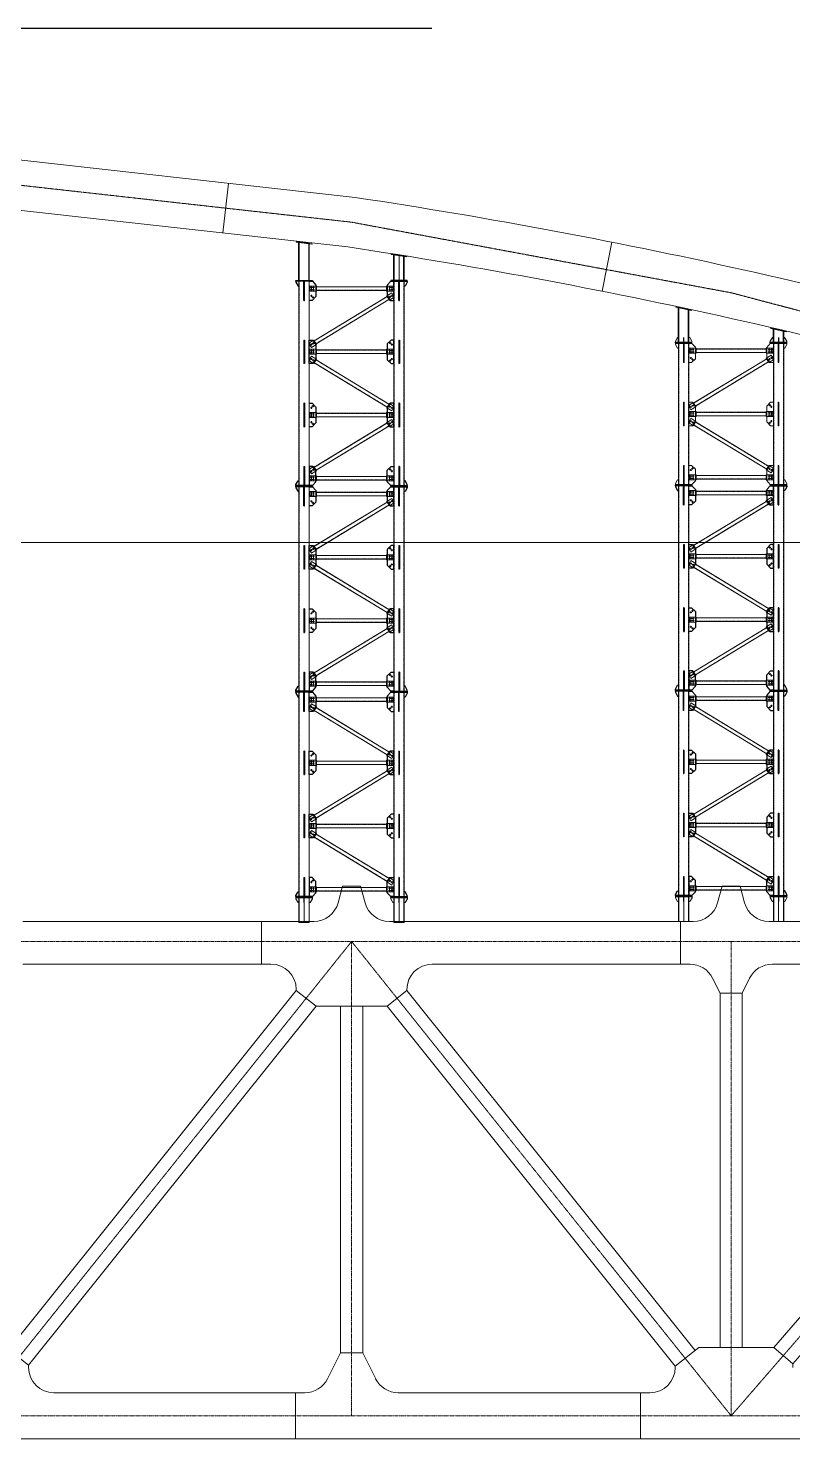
# Model space of a CAD drawing. Extents: x -2876908 to 633791, y -1383861 to 872234.
# Drawn here: x -210044 to -185872, y 749165 to 793777 of the extents above; entities that cross this region are included whole.
import ezdxf

# ---------------------------------------------------------------- set-up
doc = ezdxf.new("R2010")
doc.units = 0
doc.header["$LTSCALE"] = 5
doc.header["$MEASUREMENT"] = 0
for name, pattern in [('ACAD_ISO10W100', [18, 12, -3, 0, -3]), ('CENTER', [2, 1.25, -0.25, 0.25, -0.25]), ('DASHED', [0.75, 0.5, -0.25])]:
    doc.linetypes.add(name, pattern=pattern)
doc.layers.get('0').update_dxf_attribs({"linetype": 'CONTINUOUS', "lineweight": 25})
for name, color, linetype, lineweight in [('2细实线', 5, 'CONTINUOUS', 18), ('3中心线', 6, 'CENTER', 18), ('5标注', 3, 'CONTINUOUS', 15), ('7边界线', 8, 'CONTINUOUS', 15), ('DIM', 3, 'CONTINUOUS', 0), ('STGJ_BOLT_THIN', 9, 'CONTINUOUS', 0), ('STXT_XG_END_THIN', 2, 'CONTINUOUS', 0), ('STXT_XG_THIN', 2, 'CONTINUOUS', 0), ('STXT_XG_TNDSH', 6, 'DASHED', 0)]:
    doc.layers.add(name, color=color, linetype=linetype, lineweight=lineweight)
doc.layers.add('M_Prof', color=2, linetype='CONTINUOUS')
doc.layers.add('M_Profx', color=2, linetype='CONTINUOUS')
doc.styles.add('TSSD_Dimension', font='tssdeng.shx', dxfattribs={"width": 0.7, "bigfont": 'hztxt.shx'})
doc.dimstyles.new('TSSD_100_100', dxfattribs={"dimtxt": 300, "dimasz": 100, "dimexe": 100, "dimexo": 250, "dimgap": 100, "dimtad": 1, "dimdec": 0, "dimzin": 0, "dimdsep": 46, "dimtxsty": 'TSSD_Dimension', "dimblk": 'ARCHTICK', "dimblk1": 'ARCHTICK', "dimblk2": 'ARCHTICK', "dimcen": 0, "dimdle": 100, "dimclrt": 7, "dimadec": 0, "dimazin": 0, "dimtfac": 1, "dimtdec": 0, "dimtix": 1, "dimtmove": 2, "dimatfit": 3, "dimfxl": 1, "dimtolj": 1, "dimtzin": 0, "dimarcsym": 0})

# ---------------------------------------------------------------- blocks, each defined once
blk = doc.blocks.new('f234w2')
at = {"layer": '3中心线'}
for p, q in [((462704, -13474), (474704, 1526)), ((474704, 1526), (462704, 1526)), ((486704, -13474), (474704, 1526)), ((474704, 1526), (486704, 1526)), ((474704, -13474), (474704, 1526)), ((486704, -13474), (499704, 1526)), ((499704, 1526), (486704, 1526)), ((486704, -13474), (486704, 1526)), ((474704, -13474), (462704, -13474)), ((473395, -13474), (486704, -13474)), ((499704, -13474), (486704, -13474))]:
    blk.add_line(p, q, dxfattribs=at)
at = {"layer": '7边界线'}
for p, q in [((474419, 3273), (474278, 2752)), ((474988, 3273), (474419, 3273)), ((474988, 3273), (475130, 2748)), ((486419, 3273), (486277, 2748)), ((486988, 3273), (486419, 3273)), ((486988, 3273), (487130, 2748)), ((471855, 2162), (464306, 2162)), ((473506, 2162), (471855, 2162)), ((471855, 2162), (471855, 812)), ((477552, 2158), (475902, 2158)), ((477552, 2158), (485103, 2158)), ((485103, 2158), (485103, 808)), ((485505, 2158), (485103, 2158)), ((488304, 2158), (487902, 2158)), ((496735, 2158), (488304, 2158)), ((471855, 812), (464306, 812)), ((471855, 812), (472155, 812)), ((477252, 808), (477552, 808)), ((477552, 808), (485103, 808)), ((485103, 808), (485403, 808)), ((488304, 808), (488004, 808)), ((496735, 808), (488304, 808)), ((472955, -20), (472955, 12)), ((476452, -20), (476452, 8)), ((486119, 366), (486354, -104)), ((487288, 366), (487054, -104)), ((463870, -11376), (472955, -20)), ((473579, -520), (472955, -20)), ((475828, -520), (476452, -20)), ((485562, -11406), (476452, -20)), ((486354, -100), (486354, -11312)), ((486354, -104), (487054, -104)), ((487054, -100), (487054, -11312)), ((488048, -11312), (497835, -19)), ((464494, -11876), (473579, -520)), ((473579, -520), (475828, -520)), ((474354, -520), (474354, -11481)), ((475054, -520), (475054, -11481)), ((484937, -11906), (475828, -520)), ((488652, -11836), (498439, -543)), ((463870, -11376), (464494, -11876)), ((473942, -12304), (474354, -11481)), ((475054, -11481), (474354, -11481)), ((475465, -12304), (475054, -11481)), ((484937, -11906), (485679, -11312)), ((485679, -11312), (488048, -11312)), ((488048, -11312), (488652, -11836)), ((464494, -11876), (464494, -11946)), ((484937, -11906), (484937, -11946)), ((488652, -11836), (488652, -11946)), ((465594, -12746), (465294, -12746)), ((472927, -12746), (465594, -12746)), ((472927, -12746), (473227, -12746)), ((472927, -12746), (472927, -14202)), ((476480, -12746), (476180, -12746)), ((476480, -12746), (483837, -12746)), ((483837, -12746), (484137, -12746)), ((483837, -12746), (483837, -14202)), ((459813, -14202), (472927, -14202)), ((483837, -14202), (472927, -14202)), ((483837, -14202), (497927, -14202))]:
    blk.add_line(p, q, dxfattribs=at)
for centre, start, end in [((473506, 2962), 270, 344.8249), ((475902, 2958), 195.1751, 270), ((485505, 2958), 270, 344.8249), ((487902, 2958), 195.1751, 270), ((472155, 12), 0, 90), ((477252, 8), 90, 180), ((485403, 8), 26.5651, 90), ((488004, 8), 90, 153.4349), ((465294, -11946), 180, 270), ((484137, -11946), 270, 0), ((473227, -11946), 270, 333.4349), ((476180, -11946), 206.5651, 270)]:
    blk.add_arc(centre, 800, start, end, dxfattribs=at)
blk = doc.blocks.new('立面图')
at = {"layer": '3中心线'}
blk.add_lwpolyline([(340445, 946), (349873, 5710), (362873, 11231), (375873, 15705), (388873, 19130), (400873, 21362), (412873, 22701), (424873, 23148), (436873, 22701), (448873, 21362), (460873, 19130), (473873, 15705), (486873, 11231), (499873, 5710), (509301, 946)], dxfattribs=at)
at = {"layer": '7边界线', "ltscale": 0.1}
for p, q in [((444983, 22591), (444808, 21021)), ((457102, 20732), (456794, 19180))]:
    blk.add_line(p, q, dxfattribs=at)
for points in [[(400757, 22144), (412815, 23490), (424873, 23938), (436932, 23490), (448990, 22144)], [(400990, 20580), (412932, 21913), (424873, 22357), (436815, 21913), (448757, 20580)]]:
    blk.add_lwpolyline(points, dxfattribs=at)
for centre, radius, start, end in [((423034, -151010), 175088, 73.04125, 81.47481), ((423134, -150318), 172808, 73.00551, 81.47313)]:
    blk.add_arc(centre, radius, start, end, dxfattribs=at)
at = {"layer": '5标注'}
blk.add_blockref('f234w2', (-25830, -2913), dxfattribs=at)
blk = doc.blocks.new('孔')
blk.add_circle((22022, 20887), 13.3)
at = {"layer": 'STGJ_BOLT_THIN'}
for p, q in [((21992, 20887), (22052, 20887)), ((22022, 20917), (22022, 20857))]:
    blk.add_line(p, q, dxfattribs=at)
blk = doc.blocks.new('6.5M11')
at = {"color": 5}
for p, q in [((128499, 27955), (128499, 28558)), ((128519, 27955), (128519, 28558)), ((128519, 27955), (128499, 27955)), ((128499, 24701), (128499, 23955)), ((128499, 24701), (128519, 24701)), ((128519, 24701), (128519, 23955)), ((128519, 23955), (128499, 23955))]:
    blk.add_line(p, q, dxfattribs=at)
for p, q in [((128499, 28377), (128519, 28377)), ((128499, 28350), (128519, 28350)), ((128499, 28307), (128519, 28307)), ((128499, 28280), (128519, 28280)), ((128499, 28114), (128519, 28114)), ((128499, 28088), (128519, 28088)), ((128499, 28078), (128519, 28078)), ((128499, 28051), (128519, 28051)), ((128499, 26605), (128519, 26605)), ((128499, 26579), (128519, 26579)), ((128499, 26569), (128519, 26569)), ((128499, 26543), (128519, 26543)), ((128499, 26377), (128519, 26377)), ((128499, 26350), (128519, 26350)), ((128499, 26307), (128519, 26307)), ((128499, 26280), (128519, 26280)), ((128499, 26101), (128519, 26101)), ((128499, 26065), (128519, 26065)), ((128519, 24605), (128499, 24605)), ((128519, 24579), (128499, 24579)), ((128519, 24569), (128499, 24569)), ((128519, 24543), (128499, 24543)), ((128519, 24377), (128499, 24377)), ((128519, 24350), (128499, 24350)), ((128519, 24307), (128499, 24307)), ((128519, 24280), (128499, 24280)), ((128519, 24101), (128499, 24101)), ((128519, 24065), (128499, 24065)), ((128519, 22605), (128499, 22605)), ((128519, 22579), (128499, 22579)), ((128519, 22569), (128499, 22569)), ((128519, 22543), (128499, 22543)), ((128519, 22377), (128499, 22377)), ((128519, 22350), (128499, 22350)), ((128519, 22307), (128499, 22307)), ((128519, 22280), (128499, 22280))]:
    blk.add_line(p, q)
at = {"color": 241}
for p, q in [((128499, 26701), (128499, 25955)), ((128519, 26701), (128499, 26701)), ((128519, 26701), (128519, 25955)), ((128499, 25955), (128519, 25955)), ((128499, 22701), (128499, 22093)), ((128499, 22701), (128519, 22701)), ((128519, 22701), (128519, 22093))]:
    blk.add_line(p, q, dxfattribs=at)
at = {"color": 6}
for points in [[(128247, 28578), (128772, 28578), (128772, 28558), (128247, 28558)], [(128247, 22078), (128772, 22078), (128772, 22098), (128247, 22098)]]:
    blk.add_lwpolyline(points, close=True, dxfattribs=at)
for points in [[(128247, 28558), (128247, 28528), (128317, 28408), (128347, 28408)], [(128247, 28558), (128247, 28528), (128317, 28408), (128347, 28408)], [(128247, 22098), (128247, 22128), (128317, 22248), (128347, 22248)], [(128247, 22098), (128247, 22128), (128317, 22248), (128347, 22248)]]:
    blk.add_lwpolyline(points, dxfattribs=at)
at = {"color": 241}
for points in [[(128672, 28558), (128772, 28558), (128882, 28438), (128882, 28109), (128789, 27955), (128672, 27955), (128672, 28558)], [(128672, 24701), (128789, 24701), (128882, 24548), (128882, 24109), (128789, 23955), (128672, 23955), (128672, 24701)]]:
    blk.add_lwpolyline(points, dxfattribs=at)
at = {"color": 5}
for points in [[(128672, 26701), (128761, 26701), (128882, 26580), (128882, 26077), (128761, 25955), (128672, 25955), (128672, 26701)], [(128672, 22701), (128672, 22098), (128772, 22098), (128882, 22218), (128882, 22580), (128761, 22701), (128672, 22701)]]:
    blk.add_lwpolyline(points, dxfattribs=at)
at = {"layer": 'STXT_XG_END_THIN'}
for p, q in [((128347, 28558), (128672, 28558)), ((128347, 22098), (128672, 22098))]:
    blk.add_line(p, q, dxfattribs=at)
at = {"layer": 'STXT_XG_THIN', "color": 2}
for p, q in [((128347, 28558), (128347, 22098)), ((128672, 28558), (128672, 22098))]:
    blk.add_line(p, q, dxfattribs=at)
at = {"layer": 'STXT_XG_TNDSH', "color": 2}
for p, q in [((128355, 28558), (128355, 22098)), ((128664, 28558), (128664, 22098))]:
    blk.add_line(p, q, dxfattribs=at)
for p in [(106715, 7476), (106715, 7406), (106715, 7213), (106785, 7476), (106785, 7406), (106775, 7177), (106715, 5476), (106715, 5406), (106785, 5476), (106785, 5406), (106715, 5213), (106765, 5164), (106715, 3476), (106715, 3406), (106715, 3213), (106775, 3177), (106785, 3476), (106785, 3406)]:
    blk.add_blockref('孔', p)
at = {"xscale": -1, "rotation": 180}
for p in [(106715, 47443), (106715, 47251), (106715, 47181), (106765, 47493), (106785, 47251), (106785, 47181), (106715, 45443), (106775, 45480), (106715, 43443), (106715, 43251), (106715, 43181), (106765, 43493), (106785, 43251), (106785, 43181)]:
    blk.add_blockref('孔', p, dxfattribs=at)
blk = doc.blocks.new('6.5M222')
at = {"color": 241}
for p, q in [((130499, 27955), (130499, 28558)), ((130519, 27955), (130519, 28558)), ((130519, 27955), (130499, 27955)), ((130499, 24701), (130499, 23955)), ((130499, 24701), (130519, 24701)), ((130519, 24701), (130519, 23955)), ((130519, 23955), (130499, 23955))]:
    blk.add_line(p, q, dxfattribs=at)
for p, q in [((130499, 28377), (130519, 28377)), ((130499, 28350), (130519, 28350)), ((130499, 28307), (130519, 28307)), ((130499, 28280), (130519, 28280)), ((130499, 28114), (130519, 28114)), ((130499, 28088), (130519, 28088)), ((130499, 28078), (130519, 28078)), ((130499, 28051), (130519, 28051)), ((130499, 26605), (130519, 26605)), ((130499, 26579), (130519, 26579)), ((130499, 26569), (130519, 26569)), ((130499, 26543), (130519, 26543)), ((130499, 26377), (130519, 26377)), ((130499, 26350), (130519, 26350)), ((130499, 26307), (130519, 26307)), ((130499, 26280), (130519, 26280)), ((130499, 26101), (130519, 26101)), ((130499, 26065), (130519, 26065)), ((130519, 24605), (130499, 24605)), ((130519, 24579), (130499, 24579)), ((130519, 24569), (130499, 24569)), ((130519, 24543), (130499, 24543)), ((130519, 24377), (130499, 24377)), ((130519, 24350), (130499, 24350)), ((130519, 24307), (130499, 24307)), ((130519, 24280), (130499, 24280)), ((130519, 24101), (130499, 24101)), ((130519, 24065), (130499, 24065)), ((130499, 22605), (130519, 22605)), ((130499, 22579), (130519, 22579)), ((130499, 22569), (130519, 22569)), ((130499, 22543), (130519, 22543)), ((130499, 22377), (130519, 22377)), ((130499, 22350), (130519, 22350)), ((130499, 22307), (130519, 22307)), ((130499, 22280), (130519, 22280))]:
    blk.add_line(p, q)
at = {"color": 5}
for p, q in [((130499, 26701), (130499, 25955)), ((130519, 26701), (130499, 26701)), ((130519, 26701), (130519, 25955)), ((130499, 25955), (130519, 25955)), ((130499, 22701), (130499, 22098)), ((130519, 22701), (130499, 22701)), ((130519, 22701), (130519, 22098))]:
    blk.add_line(p, q, dxfattribs=at)
for points in [[(130347, 28558), (130247, 28558), (130137, 28438), (130137, 28077), (130258, 27955), (130347, 27955)], [(130347, 24701), (130258, 24701), (130137, 24580), (130137, 24077), (130258, 23955), (130347, 23955)]]:
    blk.add_lwpolyline(points, dxfattribs=at)
at = {"color": 6}
for points in [[(130772, 28578), (130247, 28578), (130247, 28558), (130772, 28558)], [(130772, 22078), (130247, 22078), (130247, 22098), (130772, 22098)]]:
    blk.add_lwpolyline(points, close=True, dxfattribs=at)
for points in [[(130772, 28558), (130772, 28528), (130702, 28408), (130672, 28408)], [(130772, 28558), (130772, 28528), (130702, 28408), (130672, 28408)], [(130772, 22098), (130772, 22128), (130702, 22248), (130672, 22248)], [(130772, 22098), (130772, 22128), (130702, 22248), (130672, 22248)]]:
    blk.add_lwpolyline(points, dxfattribs=at)
at = {"color": 241}
for points in [[(130347, 26701), (130230, 26701), (130137, 26548), (130137, 26109), (130230, 25955), (130347, 25955), (130347, 26701)], [(130347, 22701), (130347, 22098), (130247, 22098), (130137, 22218), (130137, 22548), (130230, 22701), (130347, 22701)]]:
    blk.add_lwpolyline(points, dxfattribs=at)
at = {"layer": 'STXT_XG_END_THIN'}
for p, q in [((130672, 28558), (130347, 28558)), ((130672, 22098), (130347, 22098))]:
    blk.add_line(p, q, dxfattribs=at)
at = {"layer": 'STXT_XG_THIN', "color": 2}
for p, q in [((130347, 22098), (130347, 28558)), ((130672, 22098), (130672, 28558))]:
    blk.add_line(p, q, dxfattribs=at)
at = {"layer": 'STXT_XG_TNDSH', "color": 2}
for p, q in [((130355, 22098), (130355, 28558)), ((130664, 22098), (130664, 28558))]:
    blk.add_line(p, q, dxfattribs=at)
at = {"xscale": -1}
for p in [(152234, 7476), (152234, 7406), (152304, 7476), (152304, 7406), (152304, 7213), (152254, 7164), (152234, 5476), (152234, 5406), (152304, 5476), (152304, 5406), (152244, 5177), (152304, 5213), (152234, 3476), (152234, 3406), (152304, 3476), (152304, 3406), (152304, 3213), (152254, 3164)]:
    blk.add_blockref('孔', p, dxfattribs=at)
at = {"rotation": 180}
for p in [(152244, 47480), (152304, 47443), (152254, 45493), (152304, 45443), (152234, 43251), (152234, 43181), (152244, 43480), (152304, 43443), (152304, 43251), (152304, 43181)]:
    blk.add_blockref('孔', p, dxfattribs=at)
blk = doc.blocks.new('sahdlfhaskfhkjs')
at = {"layer": 'STXT_XG_END_THIN', "color": 3}
for p, q in [((11556664, 547825), (11556664, 547665)), ((11556664, 547665), (11556874, 547665)), ((11559299, 547665), (11559299, 547825)), ((11556664, 545825), (11556664, 545665)), ((11556664, 545665), (11556874, 545665)), ((11559299, 545665), (11559299, 545825)), ((11556664, 543825), (11556664, 543665)), ((11559299, 543665), (11559299, 543825)), ((11556664, 543665), (11556874, 543665)), ((11556664, 541825), (11556664, 541665)), ((11556664, 541665), (11556874, 541665)), ((11559299, 541665), (11559299, 541825))]:
    blk.add_line(p, q, dxfattribs=at)
at = {"layer": 'STXT_XG_THIN', "color": 3}
for p, q in [((11556874, 547825), (11556664, 547825)), ((11556864, 547825), (11556864, 547665)), ((11556874, 547825), (11556874, 547665)), ((11559089, 547802), (11556874, 547802)), ((11559089, 547688), (11556874, 547688)), ((11559089, 547825), (11559089, 547665)), ((11559299, 547825), (11559089, 547825)), ((11559299, 547665), (11559089, 547665)), ((11559099, 547825), (11559099, 547665)), ((11556874, 545825), (11556664, 545825)), ((11556864, 545825), (11556864, 545665)), ((11556874, 545825), (11556874, 545665)), ((11559089, 545802), (11556874, 545802)), ((11559089, 545688), (11556874, 545688)), ((11559089, 545825), (11559089, 545665)), ((11559299, 545825), (11559089, 545825)), ((11559299, 545665), (11559089, 545665)), ((11559099, 545825), (11559099, 545665)), ((11556874, 543825), (11556664, 543825)), ((11556864, 543825), (11556864, 543665)), ((11556874, 543825), (11556874, 543665)), ((11559089, 543825), (11559089, 543665)), ((11559299, 543825), (11559089, 543825)), ((11559099, 543825), (11559099, 543665)), ((11559089, 543802), (11556874, 543802)), ((11559089, 543688), (11556874, 543688)), ((11559299, 543665), (11559089, 543665)), ((11556874, 541825), (11556664, 541825)), ((11556864, 541825), (11556864, 541665)), ((11556874, 541825), (11556874, 541665)), ((11559089, 541802), (11556874, 541802)), ((11559089, 541688), (11556874, 541688)), ((11559089, 541825), (11559089, 541665)), ((11559299, 541825), (11559089, 541825)), ((11559299, 541665), (11559089, 541665)), ((11559099, 541825), (11559099, 541665))]:
    blk.add_line(p, q, dxfattribs=at)
at = {"layer": 'STXT_XG_THIN', "color": 241}
for p, q in [((11556664, 547530), (11556712, 547609)), ((11556664, 547530), (11556664, 547451)), ((11556664, 547451), (11556787, 547377)), ((11556870, 547513), (11556712, 547609)), ((11556862, 547519), (11556779, 547382)), ((11556870, 547513), (11556787, 547377)), ((11559105, 545997), (11556799, 547396)), ((11559164, 546094), (11556858, 547494)), ((11559176, 546114), (11559093, 545977)), ((11559184, 546108), (11559101, 545972)), ((11559299, 546039), (11559176, 546114)), ((11559093, 545977), (11559251, 545881)), ((11559093, 545513), (11559251, 545609)), ((11559299, 545960), (11559251, 545881)), ((11559299, 545530), (11559251, 545609)), ((11559299, 545960), (11559299, 546039)), ((11559105, 545494), (11556799, 544094)), ((11559164, 545396), (11556858, 543997)), ((11559176, 545377), (11559093, 545513)), ((11559184, 545382), (11559101, 545519)), ((11559299, 545451), (11559176, 545377)), ((11559299, 545530), (11559299, 545451)), ((11556664, 544039), (11556787, 544114)), ((11556664, 543960), (11556664, 544039)), ((11556664, 543960), (11556712, 543881)), ((11556870, 543977), (11556712, 543881)), ((11556862, 543972), (11556779, 544108)), ((11556870, 543977), (11556787, 544114)), ((11556664, 543530), (11556712, 543609)), ((11556664, 543530), (11556664, 543451)), ((11556664, 543451), (11556787, 543377)), ((11556870, 543513), (11556712, 543609)), ((11556862, 543519), (11556779, 543382)), ((11556870, 543513), (11556787, 543377)), ((11559105, 541997), (11556799, 543396)), ((11559164, 542094), (11556858, 543494)), ((11559176, 542114), (11559093, 541977)), ((11559184, 542108), (11559101, 541972)), ((11559299, 542039), (11559176, 542114)), ((11559299, 541960), (11559299, 542039)), ((11559093, 541977), (11559251, 541881)), ((11559299, 541960), (11559251, 541881))]:
    blk.add_line(p, q, dxfattribs=at)
at = {"layer": 'STXT_XG_TNDSH', "color": 241}
for p, q in [((11559107, 546000), (11556801, 547400)), ((11559162, 546091), (11556856, 547490)), ((11559107, 545490), (11556801, 544091)), ((11559162, 545400), (11556856, 544000)), ((11559107, 542000), (11556801, 543400)), ((11559162, 542091), (11556856, 543490))]:
    blk.add_line(p, q, dxfattribs=at)
at = {"layer": 'STXT_XG_TNDSH', "color": 3}
for p, q in [((11559089, 547798), (11556874, 547798)), ((11559089, 547692), (11556874, 547692)), ((11559089, 545798), (11556874, 545798)), ((11559089, 545692), (11556874, 545692)), ((11559089, 543798), (11556874, 543798)), ((11559089, 543692), (11556874, 543692)), ((11559089, 541798), (11556874, 541798)), ((11559089, 541692), (11556874, 541692))]:
    blk.add_line(p, q, dxfattribs=at)
for name, p in [('6.5M11', (11427972, 519417)), ('6.5M222', (11428972, 519417))]:
    blk.add_blockref(name, p)
blk = doc.blocks.new('hslhfkdjsdkjf')
at = {"color": 6}
for p, q in [((10440927, 1364081), (10440927, 1364061)), ((10441452, 1364081), (10441452, 1364061))]:
    blk.add_line(p, q, dxfattribs=at)
blk.add_line((10441026, 1363281), (10441352, 1363281))
at = {"layer": 'DIM', "color": 6}
for p, q in [((10440927, 1364081), (10441452, 1364081)), ((10440927, 1364061), (10441452, 1364061)), ((10440927, 1364061), (10440927, 1364030)), ((10440997, 1363910), (10440927, 1364030)), ((10440997, 1363910), (10441026, 1363910)), ((10441184, 1363910), (10441184, 1364061)), ((10441184, 1363910), (10441194, 1363910)), ((10441194, 1363910), (10441194, 1364061)), ((10441382, 1363910), (10441352, 1363910)), ((10441382, 1363910), (10441452, 1364030)), ((10441452, 1364061), (10441452, 1364030))]:
    blk.add_line(p, q, dxfattribs=at)
at = {"layer": 'DIM', "color": 2}
for p, q in [((10441026, 1363281), (10441026, 1364061)), ((10441034, 1363281), (10441034, 1364061)), ((10441344, 1363281), (10441344, 1364061)), ((10441352, 1363281), (10441352, 1364061))]:
    blk.add_line(p, q, dxfattribs=at)
at = {"layer": 'DIM', "color": 1, "linetype": 'ACAD_ISO10W100', "ltscale": 0.02}
blk.add_line((10441189, 1363281), (10441189, 1364081), dxfattribs=at)
blk = doc.blocks.new('flhdasdhfksfdjl')
at = {"color": 241}
for p, q in [((11534671, 549419), (11534671, 550022)), ((11534691, 549419), (11534691, 550022)), ((11534671, 549419), (11534691, 549419)), ((11537671, 548165), (11537671, 547419)), ((11537671, 548165), (11537691, 548165)), ((11537691, 548165), (11537691, 547419)), ((11537691, 547419), (11537671, 547419)), ((11534671, 546165), (11534671, 545562)), ((11534671, 546165), (11534691, 546165)), ((11534691, 546165), (11534691, 545562))]:
    blk.add_line(p, q, dxfattribs=at)
for p, q in [((11534691, 549840), (11534671, 549840)), ((11534691, 549813), (11534671, 549813)), ((11534691, 549770), (11534671, 549770)), ((11534691, 549743), (11534671, 549743)), ((11537691, 549840), (11537671, 549840)), ((11537691, 549813), (11537671, 549813)), ((11537691, 549770), (11537671, 549770)), ((11537691, 549743), (11537671, 549743)), ((11534691, 549578), (11534671, 549578)), ((11534691, 549551), (11534671, 549551)), ((11534691, 549541), (11534671, 549541)), ((11534691, 549515), (11534671, 549515)), ((11537691, 549578), (11537671, 549578)), ((11537691, 549551), (11537671, 549551)), ((11537691, 549541), (11537671, 549541)), ((11537691, 549515), (11537671, 549515)), ((11534691, 548069), (11534671, 548069)), ((11534691, 548042), (11534671, 548042)), ((11534691, 548033), (11534671, 548033)), ((11534691, 548006), (11534671, 548006)), ((11534691, 547840), (11534671, 547840)), ((11537691, 548069), (11537671, 548069)), ((11537691, 548042), (11537671, 548042)), ((11537691, 548033), (11537671, 548033)), ((11537691, 548006), (11537671, 548006)), ((11537691, 547840), (11537671, 547840)), ((11534691, 547813), (11534671, 547813)), ((11534691, 547770), (11534671, 547770)), ((11534691, 547743), (11534671, 547743)), ((11534691, 547564), (11534671, 547564)), ((11534691, 547528), (11534671, 547528)), ((11537691, 547813), (11537671, 547813)), ((11537691, 547770), (11537671, 547770)), ((11537691, 547743), (11537671, 547743)), ((11537691, 547564), (11537671, 547564)), ((11537691, 547528), (11537671, 547528)), ((11534691, 546069), (11534671, 546069)), ((11537691, 546069), (11537671, 546069)), ((11534691, 546042), (11534671, 546042)), ((11534691, 546033), (11534671, 546033)), ((11534691, 546006), (11534671, 546006)), ((11534691, 545840), (11534671, 545840)), ((11534691, 545813), (11534671, 545813)), ((11534691, 545770), (11534671, 545770)), ((11534691, 545743), (11534671, 545743)), ((11537691, 546042), (11537671, 546042)), ((11537691, 546033), (11537671, 546033)), ((11537691, 546006), (11537671, 546006)), ((11537691, 545840), (11537671, 545840)), ((11537691, 545813), (11537671, 545813)), ((11537691, 545770), (11537671, 545770)), ((11537691, 545743), (11537671, 545743))]:
    blk.add_line(p, q)
at = {"color": 5}
for p, q in [((11537671, 549419), (11537671, 550022)), ((11537691, 549419), (11537691, 550022)), ((11537671, 549419), (11537691, 549419)), ((11534671, 548165), (11534671, 547419)), ((11534671, 548165), (11534691, 548165)), ((11534691, 548165), (11534691, 547419)), ((11534691, 547419), (11534671, 547419)), ((11537671, 546165), (11537671, 545562)), ((11537671, 546165), (11537691, 546165)), ((11537691, 546165), (11537691, 545562))]:
    blk.add_line(p, q, dxfattribs=at)
at = {"color": 6}
for points in [[(11534418, 550042), (11534943, 550042), (11534943, 550022), (11534418, 550022)], [(11537943, 550042), (11537418, 550042), (11537418, 550022), (11537943, 550022)], [(11534418, 545542), (11534943, 545542), (11534943, 545562), (11534418, 545562)], [(11537943, 545542), (11537418, 545542), (11537418, 545562), (11537943, 545562)]]:
    blk.add_lwpolyline(points, close=True, dxfattribs=at)
for points in [[(11534418, 550022), (11534418, 549992), (11534488, 549872), (11534518, 549872)], [(11534418, 550022), (11534418, 549992), (11534488, 549872), (11534518, 549872)], [(11537943, 550022), (11537943, 549992), (11537873, 549872), (11537843, 549872)], [(11537943, 550022), (11537943, 549992), (11537873, 549872), (11537843, 549872)], [(11534418, 545562), (11534418, 545592), (11534488, 545712), (11534518, 545712)], [(11534418, 545562), (11534418, 545592), (11534488, 545712), (11534518, 545712)], [(11537943, 545562), (11537943, 545592), (11537873, 545712), (11537843, 545712)], [(11537943, 545562), (11537943, 545592), (11537873, 545712), (11537843, 545712)]]:
    blk.add_lwpolyline(points, dxfattribs=at)
at = {"color": 5}
for points in [[(11534843, 550022), (11534943, 550022), (11535054, 549902), (11535054, 549540), (11534932, 549419), (11534843, 549419)], [(11537518, 548165), (11537429, 548165), (11537308, 548043), (11537308, 547540), (11537429, 547419), (11537518, 547419)], [(11534843, 546165), (11534843, 545562), (11534943, 545562), (11535054, 545682), (11535054, 546043), (11534932, 546165), (11534843, 546165)]]:
    blk.add_lwpolyline(points, dxfattribs=at)
at = {"color": 241}
for points in [[(11537518, 550022), (11537418, 550022), (11537308, 549897), (11537308, 549572), (11537401, 549419), (11537518, 549419), (11537518, 550022)], [(11534843, 548165), (11534960, 548165), (11535054, 548011), (11535054, 547572), (11534960, 547419), (11534843, 547419), (11534843, 548165)], [(11537518, 546165), (11537518, 545562), (11537418, 545562), (11537308, 545687), (11537308, 546011), (11537401, 546165), (11537518, 546165)]]:
    blk.add_lwpolyline(points, dxfattribs=at)
at = {"layer": 'DIM'}
for p, q in [((11537518, 546210), (11537518, 546547)), ((11534843, 545997), (11534843, 546449))]:
    blk.add_line(p, q, dxfattribs=at)
at = {"layer": 'STXT_XG_END_THIN'}
for p, q in [((11534518, 550022), (11534843, 550022)), ((11537843, 550022), (11537518, 550022)), ((11534518, 545562), (11534843, 545562)), ((11537843, 545562), (11537518, 545562))]:
    blk.add_line(p, q, dxfattribs=at)
at = {"layer": 'STXT_XG_END_THIN', "color": 3}
for p, q in [((11534863, 549872), (11534863, 549712)), ((11534863, 549712), (11535074, 549712)), ((11537498, 549712), (11537498, 549872)), ((11534863, 547872), (11534863, 547712)), ((11537498, 547712), (11537498, 547872)), ((11534863, 547712), (11535074, 547712)), ((11534863, 545872), (11534863, 545712)), ((11534863, 545712), (11535074, 545712)), ((11537498, 545712), (11537498, 545872))]:
    blk.add_line(p, q, dxfattribs=at)
at = {"layer": 'STXT_XG_THIN', "color": 2}
for p, q in [((11534518, 550022), (11534518, 545562)), ((11534843, 550022), (11534843, 545562)), ((11537518, 545562), (11537518, 550022)), ((11537843, 545562), (11537843, 550022))]:
    blk.add_line(p, q, dxfattribs=at)
at = {"layer": 'STXT_XG_THIN', "color": 3}
for p, q in [((11535074, 549872), (11534863, 549872)), ((11535064, 549872), (11535064, 549712)), ((11535074, 549872), (11535074, 549712)), ((11537288, 549849), (11535074, 549849)), ((11537288, 549735), (11535074, 549735)), ((11537288, 549872), (11537288, 549712)), ((11537498, 549872), (11537288, 549872)), ((11537498, 549712), (11537288, 549712)), ((11537298, 549872), (11537298, 549712)), ((11535074, 547872), (11534863, 547872)), ((11535064, 547872), (11535064, 547712)), ((11535074, 547872), (11535074, 547712)), ((11537288, 547849), (11535074, 547849)), ((11537288, 547872), (11537288, 547712)), ((11537498, 547872), (11537288, 547872)), ((11537298, 547872), (11537298, 547712)), ((11537288, 547735), (11535074, 547735)), ((11537498, 547712), (11537288, 547712)), ((11535074, 545872), (11534863, 545872)), ((11535064, 545872), (11535064, 545712)), ((11535074, 545872), (11535074, 545712)), ((11537288, 545849), (11535074, 545849)), ((11537288, 545735), (11535074, 545735)), ((11537288, 545872), (11537288, 545712)), ((11537498, 545872), (11537288, 545872)), ((11537498, 545712), (11537288, 545712)), ((11537298, 545872), (11537298, 545712))]:
    blk.add_line(p, q, dxfattribs=at)
at = {"layer": 'STXT_XG_THIN', "color": 241}
for p, q in [((11537292, 549560), (11537450, 549656)), ((11537498, 549577), (11537450, 549656)), ((11537304, 549540), (11534998, 548141)), ((11537363, 549443), (11535057, 548043)), ((11537375, 549423), (11537292, 549560)), ((11537383, 549428), (11537300, 549565)), ((11537498, 549498), (11537375, 549423)), ((11537498, 549577), (11537498, 549498)), ((11534863, 548085), (11534986, 548160)), ((11534863, 548007), (11534863, 548085)), ((11534863, 548007), (11534911, 547927)), ((11535069, 548023), (11534911, 547927)), ((11535061, 548018), (11534978, 548155)), ((11535069, 548023), (11534986, 548160)), ((11534863, 547577), (11534911, 547656)), ((11534863, 547577), (11534863, 547498)), ((11534863, 547498), (11534986, 547423)), ((11535069, 547560), (11534911, 547656)), ((11535061, 547565), (11534978, 547428)), ((11535069, 547560), (11534986, 547423)), ((11537304, 546043), (11534998, 547443)), ((11537363, 546141), (11535057, 547540)), ((11537375, 546160), (11537292, 546023)), ((11537383, 546155), (11537300, 546018)), ((11537498, 546085), (11537375, 546160)), ((11537498, 546007), (11537498, 546085)), ((11537292, 546023), (11537450, 545927)), ((11537498, 546007), (11537450, 545927))]:
    blk.add_line(p, q, dxfattribs=at)
at = {"layer": 'STXT_XG_TNDSH', "color": 2}
for p, q in [((11534526, 550022), (11534526, 545562)), ((11534835, 550022), (11534835, 545562)), ((11537526, 545562), (11537526, 550022)), ((11537835, 545562), (11537835, 550022))]:
    blk.add_line(p, q, dxfattribs=at)
at = {"layer": 'STXT_XG_TNDSH', "color": 3}
for p, q in [((11537288, 549845), (11535074, 549845)), ((11537288, 549739), (11535074, 549739)), ((11537288, 547845), (11535074, 547845)), ((11537288, 547739), (11535074, 547739)), ((11537288, 545845), (11535074, 545845)), ((11537288, 545739), (11535074, 545739))]:
    blk.add_line(p, q, dxfattribs=at)
at = {"layer": 'STXT_XG_TNDSH', "color": 241}
for p, q in [((11537306, 549537), (11535000, 548137)), ((11537361, 549446), (11535055, 548047)), ((11537306, 546047), (11535000, 547446)), ((11537361, 546137), (11535055, 547537))]:
    blk.add_line(p, q, dxfattribs=at)
for p in [(11512886, 528939), (11512886, 528869), (11512956, 528939), (11512956, 528869), (11512886, 528677), (11512936, 528627), (11512886, 526939), (11512956, 526939), (11512886, 526869), (11512886, 526677), (11512946, 526640), (11512956, 526869)]:
    blk.add_blockref('孔', p)
at = {"xscale": -1}
for p in [(11559405, 528939), (11559405, 528869), (11559475, 528939), (11559475, 528869), (11559415, 528640), (11559475, 528677), (11559405, 526939), (11559475, 526939), (11559405, 526869), (11559425, 526627), (11559475, 526869), (11559475, 526677)]:
    blk.add_blockref('孔', p, dxfattribs=at)
at = {"xscale": -1, "rotation": 180}
for p in [(11512886, 568907), (11512946, 568943), (11512936, 566956), (11512886, 566907), (11512886, 566714), (11512886, 566644), (11512956, 566714), (11512956, 566644)]:
    blk.add_blockref('孔', p, dxfattribs=at)
at = {"rotation": 180}
for p in [(11559425, 568956), (11559475, 568907), (11559415, 566943), (11559405, 566714), (11559405, 566644), (11559475, 566907), (11559475, 566714), (11559475, 566644)]:
    blk.add_blockref('孔', p, dxfattribs=at)
blk = doc.blocks.new('_ArchTick')
at = {"color": 0, "linetype": 'ByBlock', "const_width": 0.5}
blk.add_lwpolyline([(-0.707, -0.707), (0.707, 0.707)], dxfattribs=at)
blk = doc.blocks.new('tisheng2')
at = {"layer": '2细实线'}
blk.add_line((-103984, -11690), (20066, -11690), dxfattribs=at)

msp = doc.modelspace()

# ---------------------------------------------------------------- linework, layer by layer
for p, q in [((-189583.555, 783825.139), (-189583.555, 783845.139)), ((-189058.555, 783825.139), (-189058.555, 783845.139)), ((-186583.555, 783825.139), (-186583.555, 783845.139)), ((-186058.555, 783825.139), (-186058.555, 783845.139))]:
    msp.add_line(p, q)
at = {"layer": '7边界线'}
for p, q in [((-189513.055, 783995.139), (-189483.655, 783995.139)), ((-189158.455, 783995.139), (-189129.055, 783995.139)), ((-186513.055, 783995.139), (-186483.655, 783995.139)), ((-186158.455, 783995.139), (-186129.055, 783995.139))]:
    msp.add_line(p, q, dxfattribs=at)
for points in [[(-201569.101, 787013.006), (-201073.82, 786942.264), (-201070.99, 786962.076), (-201566.271, 787032.817)], [(-198571.45, 786616.886), (-198076.504, 786543.835), (-198073.582, 786563.633), (-198568.528, 786636.684)], [(-189567.566, 784954.983), (-189077.91, 784852.297), (-189073.803, 784871.883), (-189563.459, 784974.57)], [(-186567.194, 784282.248), (-186078.722, 784174.066), (-186074.395, 784193.605), (-186562.867, 784301.787)]]:
    msp.add_lwpolyline(points, close=True, dxfattribs=at)
at = {"layer": 'DIM'}
for p, q in [((-198321.055, 786600.159), (-198321.055, 785793.228)), ((-189513.055, 783995.139), (-189583.555, 783875.139)), ((-189583.555, 783845.139), (-189583.555, 783875.139)), ((-189583.555, 783845.139), (-189058.555, 783845.139)), ((-189326.055, 783995.139), (-189326.055, 783845.139)), ((-189316.055, 783995.139), (-189316.055, 783845.139)), ((-189129.055, 783995.139), (-189058.555, 783875.139)), ((-189058.555, 783845.139), (-189058.555, 783875.139)), ((-186513.055, 783995.139), (-186583.555, 783875.139)), ((-186583.555, 783845.139), (-186583.555, 783875.139)), ((-186583.555, 783845.139), (-186058.555, 783845.139)), ((-186326.055, 783995.139), (-186326.055, 783845.139)), ((-186316.055, 783995.139), (-186316.055, 783845.139)), ((-186129.055, 783995.139), (-186058.555, 783875.139)), ((-186058.555, 783845.139), (-186058.555, 783875.139)), ((-189583.555, 783825.139), (-189058.555, 783825.139)), ((-186583.555, 783825.139), (-186058.555, 783825.139))]:
    msp.add_line(p, q, dxfattribs=at)
at = {"layer": 'M_Prof'}
for p, q in [((-201483.655, 785793.228), (-201483.655, 787000.802)), ((-201158.455, 785793.228), (-201158.455, 786954.353)), ((-198483.655, 785793.228), (-198483.655, 786603.928)), ((-198158.455, 785793.228), (-198158.455, 786555.931)), ((-189483.655, 783825.139), (-189483.655, 784937.386)), ((-189158.455, 783825.139), (-189158.455, 784869.188)), ((-186483.655, 783825.139), (-186483.655, 784263.747)), ((-186158.455, 783825.139), (-186158.455, 784191.724))]:
    msp.add_line(p, q, dxfattribs=at)
at = {"layer": 'M_Profx'}
for p, q in [((-201475.65, 785793.228), (-201475.65, 786999.658)), ((-201166.46, 785793.228), (-201166.46, 786955.496)), ((-198475.65, 785793.228), (-198475.65, 786602.747)), ((-198166.46, 785793.228), (-198166.46, 786557.112)), ((-189475.65, 783825.139), (-189475.65, 784935.708)), ((-189166.46, 783825.139), (-189166.46, 784870.867)), ((-186475.65, 783825.139), (-186475.65, 784261.974)), ((-186166.46, 783825.139), (-186166.46, 784193.497))]:
    msp.add_line(p, q, dxfattribs=at)

# ---------------------------------------------------------------- block references
at = {"xscale": -1}
for p in [(11358160.441, 237798.091), (11358160.441, 231298.091), (11370160.441, 231330.003)]:
    msp.add_blockref('sahdlfhaskfhkjs', p, dxfattribs=at)
for p in [(-11757802.551, 224798.091), (-11745802.551, 224830.003)]:
    msp.add_blockref('sahdlfhaskfhkjs', p)
at = {"layer": '2细实线'}
msp.add_blockref('tisheng2', (-181837.052, 789201.092), dxfattribs=at)
at = {"layer": '5标注'}
msp.add_blockref('立面图', (-648694.383, 766279.851), dxfattribs=at)
at = {"layer": 'DIM'}
for name, p in [('flhdasdhfksfdjl', (-11724001.653, 233783.446)), ('hslhfkdjsdkjf', (-10642510.375, -597787.394)), ('hslhfkdjsdkjf', (-10639510.375, -597787.394)), ('hslhfkdjsdkjf', (-10630510.375, -597755.482)), ('hslhfkdjsdkjf', (-10627510.375, -597755.482))]:
    msp.add_blockref(name, p, dxfattribs=at)

# ---------------------------------------------------------------- leaders
at = {"layer": 'DIM', "annotation_type": 0, "has_hookline": 1, "hookline_direction": 0, "text_width": 14333.465}
msp.add_leader([(-222158.555, 784526.952), (-213620.976, 793777.13), (-212620.976, 793777.13)], dimstyle='TSSD_100_100', override={"dimtxt": 3000, "dimasz": 1000, "dimexe": 1000, "dimexo": 2500, "dimgap": 1000, "dimdle": 1000}, dxfattribs=at)

doc.saveas('drawing.dxf')
